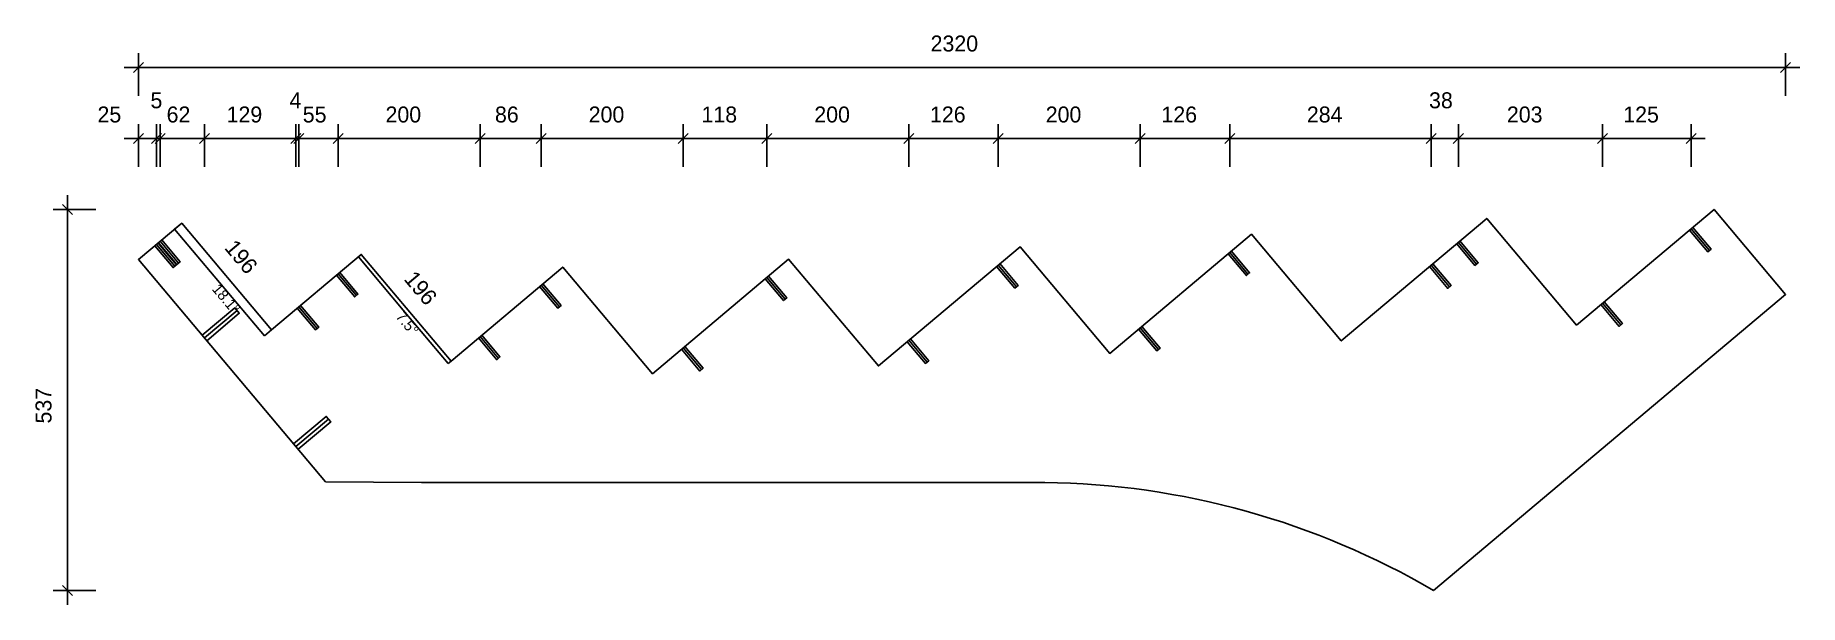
# Model space of a CAD drawing. Header units: millimetres. Extents: x -145 to 2340, y -20 to 782.
import ezdxf
from ezdxf.enums import TextEntityAlignment as Align

# ---------------------------------------------------------------- set-up
doc = ezdxf.new("R2010")
doc.units = ezdxf.units.MM
for name, color, linetype in [('CONTOUR', 7, 'CONTINUOUS'), ('CUT_MITRE', 7, 'CONTINUOUS'), ('DIMLINES', 7, 'CONTINUOUS'), ('DIMLINESTEXT', 7, 'CONTINUOUS'), ('DRILLINGSSIDE', 7, 'CONTINUOUS')]:
    doc.layers.add(name, color=color, linetype=linetype)

msp = doc.modelspace()

# ---------------------------------------------------------------- linework, layer by layer
at = {"layer": 'CONTOUR', "color": 0, "linetype": '0'}
msp.add_lwpolyline([(1824.414, 0, 0.13), (1276.642, 152.247), (434.999, 152.247), (416.914, 152.279), (398.829, 152.345), (263.602, 152.955), (0, 466.167), (60.96, 517.472), (187.444, 367.185), (313.76, 473.494), (440.243, 323.207), (597.627, 455.663), (724.11, 305.376), (915.776, 466.684), (1042.259, 316.396), (1241.76, 484.298), (1368.243, 334.011), (1567.744, 501.913), (1694.227, 351.626), (1899.333, 524.245), (2025.817, 373.958), (2219.332, 536.823), (2320.059, 417.14), (1824.414, 0)], format="xyb", dxfattribs=at)
at = {"layer": 'CUT_MITRE', "color": 1, "linetype": '1'}
for points in [[(177.413, 358.743), (114.172, 433.887), (50.93, 509.03), (60.96, 517.472), (187.444, 367.185), (177.413, 358.743)], [(436.217, 319.819), (372.976, 394.962), (309.734, 470.106), (313.76, 473.494), (440.243, 323.207), (436.217, 319.819)]]:
    msp.add_lwpolyline(points, dxfattribs=at)
at = {"layer": 'DIMLINES', "color": 0}
for p, q in [((0, 756.823), (0, 696.823)), ((2320.059, 756.823), (2320.059, 696.823)), ((-20, 736.823), (2340.059, 736.823)), ((7.071, 743.894), (-7.071, 729.752)), ((2327.13, 743.894), (2312.988, 729.752)), ((0, 656.823), (0, 596.823)), ((25.341, 656.823), (25.341, 596.823)), ((30.604, 656.823), (30.604, 596.823)), ((92.935, 656.823), (92.935, 596.823)), ((221.717, 656.823), (221.717, 596.823)), ((225.915, 656.823), (225.915, 596.823)), ((281.143, 656.823), (281.143, 596.823)), ((481.181, 656.823), (481.181, 596.823)), ((567.364, 656.823), (567.364, 596.823)), ((767.3, 656.823), (767.3, 596.823)), ((885.172, 656.823), (885.172, 596.823)), ((1085.105, 656.823), (1085.105, 596.823)), ((1211.156, 656.823), (1211.156, 596.823)), ((1411.089, 656.823), (1411.089, 596.823)), ((1537.14, 656.823), (1537.14, 596.823)), ((1820.854, 656.823), (1820.854, 596.823)), ((1859.193, 656.823), (1859.193, 596.823)), ((2062.294, 656.823), (2062.294, 596.823)), ((2187.05, 656.823), (2187.05, 596.823)), ((-20, 636.823), (2207.05, 636.823)), ((7.071, 643.894), (-7.071, 629.752)), ((32.412, 643.894), (18.27, 629.752)), ((37.675, 643.894), (23.533, 629.752)), ((100.006, 643.894), (85.864, 629.752)), ((228.788, 643.894), (214.646, 629.752)), ((232.986, 643.894), (218.843, 629.752)), ((288.214, 643.894), (274.072, 629.752)), ((488.252, 643.894), (474.11, 629.752)), ((574.435, 643.894), (560.293, 629.752)), ((774.371, 643.894), (760.229, 629.752)), ((892.243, 643.894), (878.101, 629.752)), ((1092.176, 643.894), (1078.034, 629.752)), ((1218.227, 643.894), (1204.085, 629.752)), ((1418.16, 643.894), (1404.018, 629.752)), ((1544.211, 643.894), (1530.069, 629.752)), ((1827.926, 643.894), (1813.783, 629.752)), ((1866.264, 643.894), (1852.122, 629.752)), ((2069.365, 643.894), (2055.223, 629.752)), ((2194.121, 643.894), (2179.979, 629.752)), ((-100, -20), (-100, 556.823)), ((-120, 536.823), (-60, 536.823)), ((-107.071, 543.894), (-92.929, 529.752)), ((-120, 0), (-60, 0)), ((-107.071, 7.071), (-92.929, -7.071))]:
    msp.add_line(p, q, dxfattribs=at)
at = {"layer": 'DRILLINGSSIDE', "color": 3}
for p, q in [((2187.05, 509.654), (2212.807, 479.05)), ((25.341, 487.495), (51.098, 456.891)), ((30.604, 491.924), (56.36, 461.32)), ((1537.14, 476.157), (1562.897, 445.553)), ((1859.193, 490.463), (1884.95, 459.859)), ((1211.156, 458.542), (1236.913, 427.938)), ((1820.854, 458.197), (1846.611, 427.593)), ((281.143, 446.043), (306.9, 415.439)), ((567.364, 430.193), (593.121, 399.589)), ((885.172, 440.927), (910.929, 410.323)), ((225.915, 399.562), (251.671, 368.959)), ((2062.294, 404.658), (2088.05, 374.054)), ((92.935, 355.742), (138.841, 394.377)), ((481.181, 357.661), (506.937, 327.057)), ((1085.105, 352.456), (1110.861, 321.852)), ((1411.089, 370.07), (1436.845, 339.467)), ((767.3, 341.724), (793.056, 311.121)), ((221.717, 202.723), (267.623, 241.357))]:
    msp.add_line(p, q, dxfattribs=at)
at = {"layer": 'DRILLINGSSIDE', "color": 3, "linetype": '3'}
for points in [[(2189.346, 511.586), (2215.102, 480.982), (2210.511, 477.118), (2184.755, 507.722)], [(27.637, 489.426), (53.393, 458.822), (48.803, 454.959), (23.046, 485.563)], [(32.899, 493.855), (58.656, 463.251), (54.065, 459.388), (28.309, 489.992)], [(1539.436, 478.088), (1565.192, 447.484), (1560.602, 443.621), (1534.845, 474.225)], [(1861.489, 492.395), (1887.245, 461.791), (1882.654, 457.927), (1856.898, 488.531)], [(283.438, 447.975), (309.195, 417.371), (304.604, 413.508), (278.848, 444.112)], [(1213.452, 460.474), (1239.208, 429.87), (1234.618, 426.006), (1208.861, 456.61)], [(1823.15, 460.128), (1848.906, 429.524), (1844.316, 425.661), (1818.559, 456.265)], [(569.66, 432.125), (595.416, 401.521), (590.826, 397.658), (565.069, 428.262)], [(887.467, 442.859), (913.224, 412.255), (908.633, 408.391), (882.877, 438.995)], [(89.715, 359.568), (135.621, 398.203), (142.06, 390.552), (96.154, 351.917)], [(228.21, 401.494), (253.966, 370.89), (249.376, 367.027), (223.619, 397.631)], [(2064.589, 406.589), (2090.345, 375.986), (2085.755, 372.122), (2059.998, 402.726)], [(483.476, 359.592), (509.233, 328.988), (504.642, 325.125), (478.886, 355.729)], [(1087.4, 354.387), (1113.157, 323.783), (1108.566, 319.92), (1082.809, 350.524)], [(1413.384, 372.002), (1439.141, 341.398), (1434.55, 337.535), (1408.793, 368.139)], [(769.595, 343.656), (795.352, 313.052), (790.761, 309.189), (765.004, 339.793)], [(218.498, 206.548), (264.404, 245.183), (270.843, 237.532), (224.937, 198.897)]]:
    msp.add_lwpolyline(points, dxfattribs=at)

# ---------------------------------------------------------------- texts
at = {"layer": 'DIMLINESTEXT'}
for s, p in [('2320', (1115.808, 781.823)), ('5', (16.917, 701.823)), ('4', (212.761, 701.823)), ('38', (1817.913, 701.823)), ('25', (-57.721, 681.823)), ('62', (39.659, 681.823)), ('129', (124.16, 681.823)), ('55', (231.418, 681.823)), ('200', (347.996, 681.823)), ('86', (502.162, 681.823)), ('200', (634.166, 681.823)), ('118', (793.07, 681.823)), ('200', (951.973, 681.823)), ('126', (1114.965, 681.823)), ('200', (1277.957, 681.823)), ('126', (1440.949, 681.823)), ('284', (1645.832, 681.823)), ('203', (1927.578, 681.823)), ('125', (2091.506, 681.823))]:
    msp.add_text(s, height=22.5, dxfattribs=at).set_placement(p, align=Align.TOP_LEFT)
for s, height, rotation, p in [('196', 22.5, 310, (137.275, 496.68)), ('196', 22.5, 310, (390.075, 452.701)), ('18.1°', 15, 310, (114.172, 433.887)), ('7.5°', 15, 310, (372.976, 394.962)), ('537', 22.5, 90, (-145, 235.246))]:
    msp.add_text(s, height=height, rotation=rotation, dxfattribs=at).set_placement(p, align=Align.TOP_LEFT)

doc.saveas('drawing.dxf')
